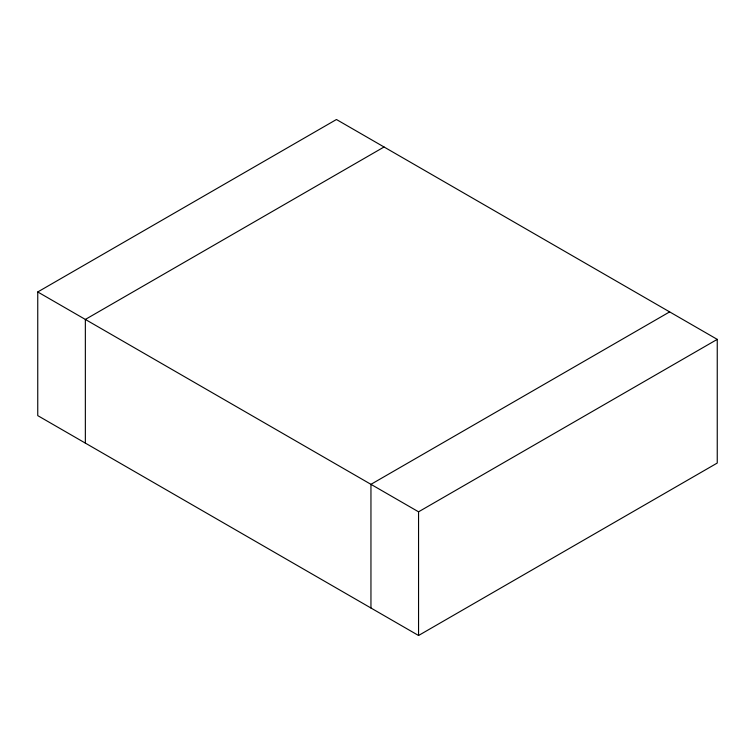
<?xml version="1.0" encoding="UTF-8"?>
<svg xmlns="http://www.w3.org/2000/svg" width="755" height="755" viewBox="0 0 755 755"><rect width="100%" height="100%" fill="white"/><g stroke="black" fill="none" stroke-linecap="round" stroke-linejoin="round"><path stroke-width="1.13" d="M37.75 291.959L336.447 119.507L717.25 339.373L717.25 463.041L418.553 635.493L37.75 415.627L37.75 291.959L418.553 511.815L717.25 339.373M384.05 146.989L85.353 319.44L85.353 443.109M669.647 311.891L370.95 484.333L370.95 608.011M418.553 511.815L418.553 635.493"/></g></svg>
